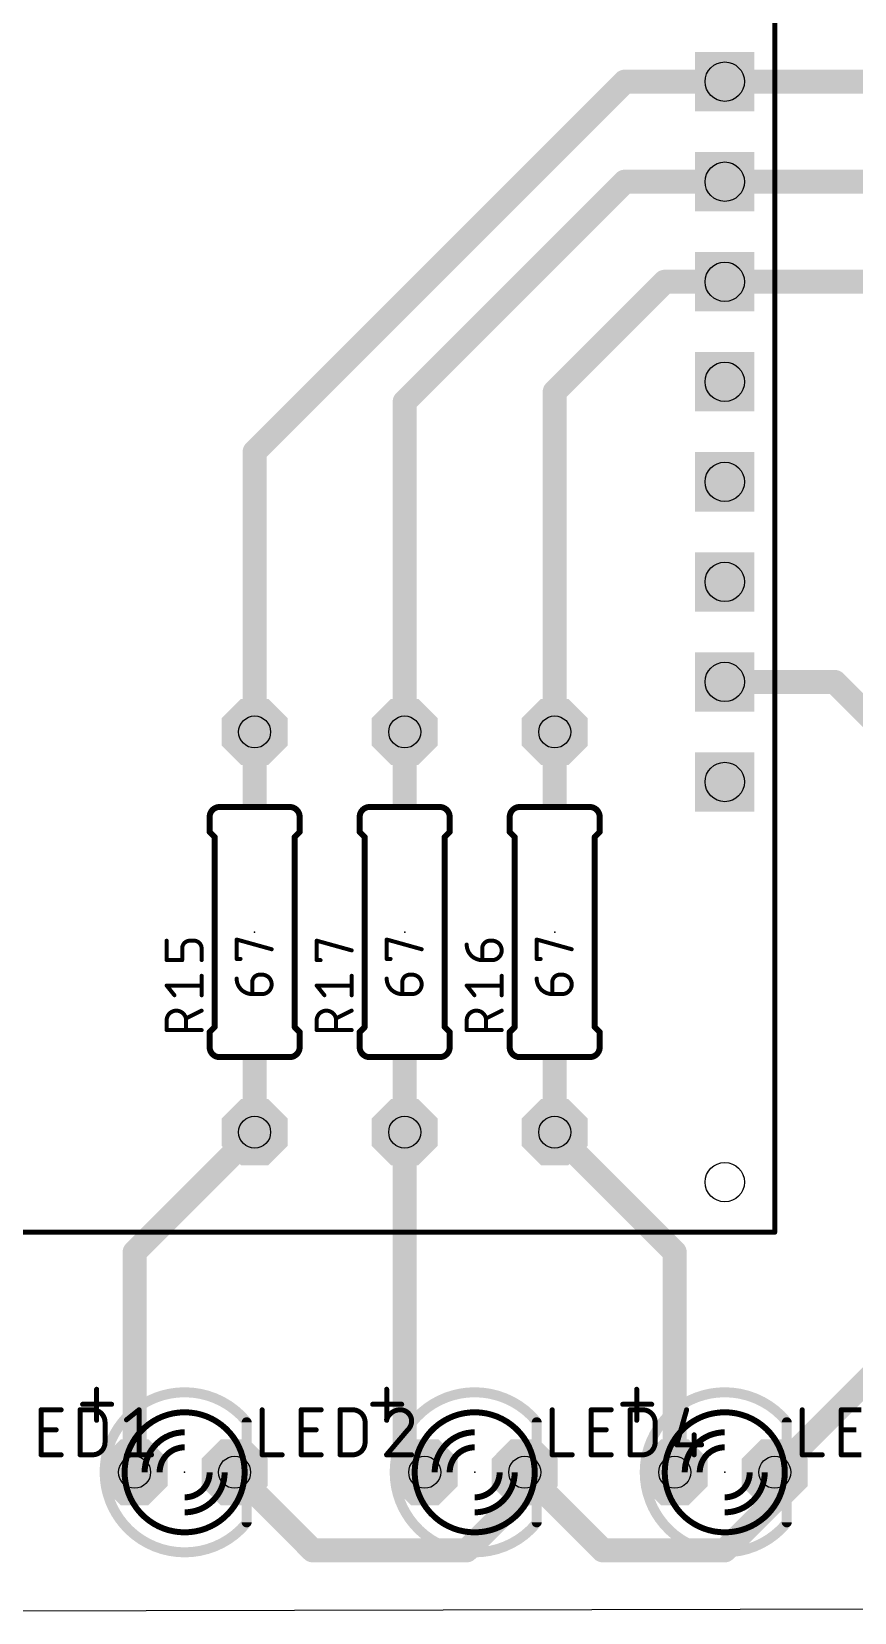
# Model space of a CAD drawing. Extents: x -11 to 108, y -2 to 100.
# Drawn here: x 9.58 to 30.47, y -2.03 to 38.1 of the extents above; entities that cross this region are included whole.
import ezdxf

# ---------------------------------------------------------------- set-up
doc = ezdxf.new("R2010")
doc.units = 0
for name, color, linetype in [('16', 132, 'CONTINUOUS'), ('17', 110, 'CONTINUOUS'), ('20', 31, 'CONTINUOUS'), ('21', 253, 'CONTINUOUS'), ('23', 53, 'CONTINUOUS'), ('25', 253, 'CONTINUOUS'), ('27', 253, 'CONTINUOUS'), ('44', 253, 'CONTINUOUS'), ('51', 253, 'CONTINUOUS')]:
    doc.layers.add(name, color=color, linetype=linetype)

# ---------------------------------------------------------------- blocks, each defined once
blk = doc.blocks.new('SQUAREP')
blk.add_solid([(-0.5, -0.5), (0.5, -0.5), (-0.5, 0.5), (0.5, 0.5)])
blk = doc.blocks.new('OCTAGONP')
at = {"const_width": 0.5}
blk.add_lwpolyline([(-0.25, -0.1036), (-0.25, 0.1036), (-0.1036, 0.25), (0.1036, 0.25), (0.25, 0.1036), (0.25, -0.1036), (0.1036, -0.25), (-0.1036, -0.25), (-0.25, -0.1036), (-0.25, 0.1036)], dxfattribs=at)
blk = doc.blocks.new('RECT')
blk.add_solid([(-0.5, -0.5), (0.5, -0.5), (-0.5, 0.5), (0.5, 0.5)])

msp = doc.modelspace()

# ---------------------------------------------------------------- linework, layer by layer
at = {"layer": '16', "const_width": 0.6096}
for points in [[(24.638, 36.83), (15.24, 27.432)], [(15.24, 27.432), (24.638, 36.83)], [(27.178, 36.83), (24.638, 36.83)], [(31.75, 36.83), (27.178, 36.83)], [(19.05, 28.702), (24.638, 34.29)], [(27.178, 34.29), (24.638, 34.29)], [(27.178, 34.29), (31.75, 34.29)], [(22.86, 28.956), (25.654, 31.75)], [(25.654, 31.75), (27.178, 31.75)], [(31.75, 31.75), (27.178, 31.75)], [(19.05, 20.32), (19.05, 28.702)], [(22.86, 20.32), (22.86, 28.956)], [(15.24, 20.32), (15.24, 27.432)], [(27.178, 21.59), (29.972, 21.59)], [(29.972, 21.59), (33.782, 17.78)], [(12.192, 7.112), (15.24, 10.16)], [(19.05, 10.16), (19.05, 2.032)], [(25.908, 7.112), (22.86, 10.16)], [(12.192, 1.524), (12.192, 7.112)], [(25.908, 1.524), (25.908, 7.112)], [(28.448, 1.524), (33.02, 6.096)], [(19.05, 2.032), (19.558, 1.524)], [(14.732, 1.524), (16.7132, -0.4572)], [(22.098, 1.524), (24.0792, -0.4572)], [(22.098, 1.016), (22.098, 1.524)], [(28.448, 0.8128), (28.448, 1.524)], [(20.6248, -0.4572), (22.098, 1.016)], [(27.178, -0.4572), (28.448, 0.8128)], [(16.7132, -0.4572), (20.6248, -0.4572)], [(24.0792, -0.4572), (27.178, -0.4572)]]:
    msp.add_lwpolyline(points, dxfattribs=at)
at = {"layer": '16', "const_width": 0.3048}
for points in [[(24.638, 36.9824, 1), (24.638, 36.6776)], [(24.7458, 36.7222, 1), (24.5302, 36.9378)], [(24.7458, 36.7222, 1), (24.5302, 36.9378)], [(27.178, 36.9824, 1), (27.178, 36.6776)], [(27.178, 36.6776, 1), (27.178, 36.9824)], [(24.638, 34.4424, 1), (24.638, 34.1376)], [(24.7458, 34.1822, 1), (24.5302, 34.3978)], [(27.178, 34.4424, 1), (27.178, 34.1376)], [(27.178, 34.1376, 1), (27.178, 34.4424)], [(25.654, 31.9024, 1), (25.654, 31.5976)], [(25.7618, 31.6422, 1), (25.5462, 31.8578)], [(27.178, 31.9024, 1), (27.178, 31.5976)], [(27.178, 31.5976, 1), (27.178, 31.9024)], [(18.9422, 28.8098, 1), (19.1578, 28.5942)], [(19.2024, 28.702, 1), (18.8976, 28.702)], [(22.7522, 29.0638, 1), (22.9678, 28.8482)], [(23.0124, 28.956, 1), (22.7076, 28.956)], [(15.1322, 27.5398, 1), (15.3478, 27.3242)], [(15.1322, 27.5398, 1), (15.3478, 27.3242)], [(15.3924, 27.432, 1), (15.0876, 27.432)], [(27.178, 21.7424, 1), (27.178, 21.4376)], [(30.0798, 21.6978, 1), (29.8642, 21.4822)], [(29.972, 21.4376, 1), (29.972, 21.7424)], [(15.0876, 20.32, 1), (15.3924, 20.32)], [(18.8976, 20.32, 1), (19.2024, 20.32)], [(22.7076, 20.32, 1), (23.0124, 20.32)], [(15.3478, 10.0522, 1), (15.1322, 10.2678)], [(19.2024, 10.16, 1), (18.8976, 10.16)], [(22.9678, 10.2678, 1), (22.7522, 10.0522)], [(12.0842, 7.2198, 1), (12.2998, 7.0042)], [(12.3444, 7.112, 1), (12.0396, 7.112)], [(26.0604, 7.112, 1), (25.7556, 7.112)], [(25.8002, 7.0042, 1), (26.0158, 7.2198)], [(19.1578, 2.1398, 1), (18.9422, 1.9242)], [(18.8976, 2.032, 1), (19.2024, 2.032)], [(12.0396, 1.524, 1), (12.3444, 1.524)], [(14.8398, 1.6318, 1), (14.6242, 1.4162)], [(19.4502, 1.4162, 1), (19.6658, 1.6318)], [(22.2058, 1.6318, 1), (21.9902, 1.4162)], [(22.2504, 1.524, 1), (21.9456, 1.524)], [(25.7556, 1.524, 1), (26.0604, 1.524)], [(28.3402, 1.6318, 1), (28.5558, 1.4162)], [(28.6004, 1.524, 1), (28.2956, 1.524)], [(22.2058, 0.9082, 1), (21.9902, 1.1238)], [(21.9456, 1.016, 1), (22.2504, 1.016)], [(28.2956, 0.8128, 1), (28.6004, 0.8128)], [(28.5558, 0.705, 1), (28.3402, 0.9206)], [(16.7132, -0.3048, 1), (16.7132, -0.6096)], [(16.6054, -0.565, 1), (16.821, -0.3494)], [(20.517, -0.3494, 1), (20.7326, -0.565)], [(20.6248, -0.6096, 1), (20.6248, -0.3048)], [(24.0792, -0.3048, 1), (24.0792, -0.6096)], [(23.9714, -0.565, 1), (24.187, -0.3494)], [(27.0702, -0.3494, 1), (27.2858, -0.565)], [(27.178, -0.6096, 1), (27.178, -0.3048)]]:
    msp.add_lwpolyline(points, format="xyb", dxfattribs=at)
at = {"layer": '20'}
msp.add_line((-10.922, -2.032), (107.93, -1.778), dxfattribs=at)
msp.add_circle((27.178, 8.89), 0.5, dxfattribs=at)
at = {"layer": '21'}
for points, const_width in [([(28.448, 64.77), (28.448, 7.62)], 0.127), ([(28.448, 64.77), (28.448, 7.62)], 0.127), ([(16.129, 18.415), (14.351, 18.415)], 0.1524), ([(19.939, 18.415), (18.161, 18.415)], 0.1524), ([(23.749, 18.415), (21.971, 18.415)], 0.1524), ([(14.097, 18.161), (14.097, 17.78)], 0.1524), ([(16.383, 18.161), (16.383, 17.78)], 0.1524), ([(17.907, 18.161), (17.907, 17.78)], 0.1524), ([(20.193, 18.161), (20.193, 17.78)], 0.1524), ([(21.717, 18.161), (21.717, 17.78)], 0.1524), ([(24.003, 18.161), (24.003, 17.78)], 0.1524), ([(14.224, 17.653), (14.097, 17.78)], 0.1524), ([(14.224, 17.653), (14.224, 12.827)], 0.1524), ([(16.256, 17.653), (16.383, 17.78)], 0.1524), ([(16.256, 17.653), (16.256, 12.827)], 0.1524), ([(18.034, 17.653), (17.907, 17.78)], 0.1524), ([(18.034, 17.653), (18.034, 12.827)], 0.1524), ([(20.066, 17.653), (20.193, 17.78)], 0.1524), ([(20.066, 17.653), (20.066, 12.827)], 0.1524), ([(21.844, 17.653), (21.717, 17.78)], 0.1524), ([(21.844, 17.653), (21.844, 12.827)], 0.1524), ([(23.876, 17.653), (24.003, 17.78)], 0.1524), ([(23.876, 17.653), (23.876, 12.827)], 0.1524), ([(14.224, 12.827), (14.097, 12.7)], 0.1524), ([(16.256, 12.827), (16.383, 12.7)], 0.1524), ([(18.034, 12.827), (17.907, 12.7)], 0.1524), ([(20.066, 12.827), (20.193, 12.7)], 0.1524), ([(21.844, 12.827), (21.717, 12.7)], 0.1524), ([(23.876, 12.827), (24.003, 12.7)], 0.1524), ([(14.097, 12.319), (14.097, 12.7)], 0.1524), ([(16.383, 12.319), (16.383, 12.7)], 0.1524), ([(17.907, 12.319), (17.907, 12.7)], 0.1524), ([(20.193, 12.319), (20.193, 12.7)], 0.1524), ([(21.717, 12.319), (21.717, 12.7)], 0.1524), ([(24.003, 12.319), (24.003, 12.7)], 0.1524), ([(16.129, 12.065), (14.351, 12.065)], 0.1524), ([(19.939, 12.065), (18.161, 12.065)], 0.1524), ([(23.749, 12.065), (21.971, 12.065)], 0.1524), ([(28.448, 7.62), (-2.032, 7.62)], 0.127), ([(11.2268, 2.8448), (11.2268, 3.6322)], 0.127), ([(18.5928, 2.8448), (18.5928, 3.6322)], 0.127), ([(24.9428, 2.8448), (24.9428, 3.6322)], 0.127), ([(10.8712, 3.2512), (11.6078, 3.2512)], 0.127), ([(18.2372, 3.2512), (18.9738, 3.2512)], 0.127), ([(24.5872, 3.2512), (25.3238, 3.2512)], 0.127)]:
    msp.add_lwpolyline(points, dxfattribs=dict(at, const_width=const_width))
for points, const_width in [([(14.351, 18.415, 0.4142), (14.097, 18.161)], 0.1524), ([(14.351, 18.4531, 1), (14.351, 18.3769)], 0.0762), ([(14.351, 18.3769, 1), (14.351, 18.4531)], 0.0762), ([(16.383, 18.161, 0.4142), (16.129, 18.415)], 0.1524), ([(16.129, 18.4531, 1), (16.129, 18.3769)], 0.0762), ([(16.129, 18.3769, 1), (16.129, 18.4531)], 0.0762), ([(18.161, 18.415, 0.4142), (17.907, 18.161)], 0.1524), ([(18.161, 18.4531, 1), (18.161, 18.3769)], 0.0762), ([(18.161, 18.3769, 1), (18.161, 18.4531)], 0.0762), ([(20.193, 18.161, 0.4142), (19.939, 18.415)], 0.1524), ([(19.939, 18.4531, 1), (19.939, 18.3769)], 0.0762), ([(19.939, 18.3769, 1), (19.939, 18.4531)], 0.0762), ([(21.971, 18.415, 0.4142), (21.717, 18.161)], 0.1524), ([(21.971, 18.4531, 1), (21.971, 18.3769)], 0.0762), ([(21.971, 18.3769, 1), (21.971, 18.4531)], 0.0762), ([(24.003, 18.161, 0.4142), (23.749, 18.415)], 0.1524), ([(23.749, 18.4531, 1), (23.749, 18.3769)], 0.0762), ([(23.749, 18.3769, 1), (23.749, 18.4531)], 0.0762), ([(14.1351, 18.161, 1), (14.0589, 18.161)], 0.0762), ([(14.0589, 18.161, 1), (14.1351, 18.161)], 0.0762), ([(16.4211, 18.161, 1), (16.3449, 18.161)], 0.0762), ([(16.3449, 18.161, 1), (16.4211, 18.161)], 0.0762), ([(17.9451, 18.161, 1), (17.8689, 18.161)], 0.0762), ([(17.8689, 18.161, 1), (17.9451, 18.161)], 0.0762), ([(20.2311, 18.161, 1), (20.1549, 18.161)], 0.0762), ([(20.1549, 18.161, 1), (20.2311, 18.161)], 0.0762), ([(21.7551, 18.161, 1), (21.6789, 18.161)], 0.0762), ([(21.6789, 18.161, 1), (21.7551, 18.161)], 0.0762), ([(24.0411, 18.161, 1), (23.9649, 18.161)], 0.0762), ([(23.9649, 18.161, 1), (24.0411, 18.161)], 0.0762), ([(14.0589, 17.78, 1), (14.1351, 17.78)], 0.0762), ([(14.1239, 17.8069, 1), (14.0701, 17.7531)], 0.0762), ([(14.2621, 17.653, 1), (14.1859, 17.653)], 0.0762), ([(14.1971, 17.6261, 1), (14.2509, 17.6799)], 0.0762), ([(16.2941, 17.653, 1), (16.2179, 17.653)], 0.0762), ([(16.2291, 17.6799, 1), (16.2829, 17.6261)], 0.0762), ([(16.3449, 17.78, 1), (16.4211, 17.78)], 0.0762), ([(16.4099, 17.7531, 1), (16.3561, 17.8069)], 0.0762), ([(17.8689, 17.78, 1), (17.9451, 17.78)], 0.0762), ([(17.9339, 17.8069, 1), (17.8801, 17.7531)], 0.0762), ([(18.0721, 17.653, 1), (17.9959, 17.653)], 0.0762), ([(18.0071, 17.6261, 1), (18.0609, 17.6799)], 0.0762), ([(20.1041, 17.653, 1), (20.0279, 17.653)], 0.0762), ([(20.0391, 17.6799, 1), (20.0929, 17.6261)], 0.0762), ([(20.1549, 17.78, 1), (20.2311, 17.78)], 0.0762), ([(20.2199, 17.7531, 1), (20.1661, 17.8069)], 0.0762), ([(21.6789, 17.78, 1), (21.7551, 17.78)], 0.0762), ([(21.7439, 17.8069, 1), (21.6901, 17.7531)], 0.0762), ([(21.8821, 17.653, 1), (21.8059, 17.653)], 0.0762), ([(21.8171, 17.6261, 1), (21.8709, 17.6799)], 0.0762), ([(23.9141, 17.653, 1), (23.8379, 17.653)], 0.0762), ([(23.8491, 17.6799, 1), (23.9029, 17.6261)], 0.0762), ([(23.9649, 17.78, 1), (24.0411, 17.78)], 0.0762), ([(24.0299, 17.7531, 1), (23.9761, 17.8069)], 0.0762), ([(14.1859, 12.827, 1), (14.2621, 12.827)], 0.0762), ([(14.2509, 12.8001, 1), (14.1971, 12.8539)], 0.0762), ([(16.2179, 12.827, 1), (16.2941, 12.827)], 0.0762), ([(16.2829, 12.8539, 1), (16.2291, 12.8001)], 0.0762), ([(17.9959, 12.827, 1), (18.0721, 12.827)], 0.0762), ([(18.0609, 12.8001, 1), (18.0071, 12.8539)], 0.0762), ([(20.0279, 12.827, 1), (20.1041, 12.827)], 0.0762), ([(20.0929, 12.8539, 1), (20.0391, 12.8001)], 0.0762), ([(21.8059, 12.827, 1), (21.8821, 12.827)], 0.0762), ([(21.8709, 12.8001, 1), (21.8171, 12.8539)], 0.0762), ([(23.8379, 12.827, 1), (23.9141, 12.827)], 0.0762), ([(23.9029, 12.8539, 1), (23.8491, 12.8001)], 0.0762), ([(14.1351, 12.7, 1), (14.0589, 12.7)], 0.0762), ([(14.0701, 12.7269, 1), (14.1239, 12.6731)], 0.0762), ([(16.4211, 12.7, 1), (16.3449, 12.7)], 0.0762), ([(16.3561, 12.6731, 1), (16.4099, 12.7269)], 0.0762), ([(17.9451, 12.7, 1), (17.8689, 12.7)], 0.0762), ([(17.8801, 12.7269, 1), (17.9339, 12.6731)], 0.0762), ([(20.2311, 12.7, 1), (20.1549, 12.7)], 0.0762), ([(20.1661, 12.6731, 1), (20.2199, 12.7269)], 0.0762), ([(21.7551, 12.7, 1), (21.6789, 12.7)], 0.0762), ([(21.6901, 12.7269, 1), (21.7439, 12.6731)], 0.0762), ([(24.0411, 12.7, 1), (23.9649, 12.7)], 0.0762), ([(23.9761, 12.6731, 1), (24.0299, 12.7269)], 0.0762), ([(14.097, 12.319, 0.4142), (14.351, 12.065)], 0.1524), ([(14.1351, 12.319, 1), (14.0589, 12.319)], 0.0762), ([(14.0589, 12.319, 1), (14.1351, 12.319)], 0.0762), ([(14.351, 12.1031, 1), (14.351, 12.0269)], 0.0762), ([(14.351, 12.0269, 1), (14.351, 12.1031)], 0.0762), ([(16.129, 12.065, 0.4142), (16.383, 12.319)], 0.1524), ([(16.129, 12.1031, 1), (16.129, 12.0269)], 0.0762), ([(16.129, 12.0269, 1), (16.129, 12.1031)], 0.0762), ([(16.4211, 12.319, 1), (16.3449, 12.319)], 0.0762), ([(16.3449, 12.319, 1), (16.4211, 12.319)], 0.0762), ([(17.907, 12.319, 0.4142), (18.161, 12.065)], 0.1524), ([(17.9451, 12.319, 1), (17.8689, 12.319)], 0.0762), ([(17.8689, 12.319, 1), (17.9451, 12.319)], 0.0762), ([(18.161, 12.1031, 1), (18.161, 12.0269)], 0.0762), ([(18.161, 12.0269, 1), (18.161, 12.1031)], 0.0762), ([(19.939, 12.065, 0.4142), (20.193, 12.319)], 0.1524), ([(19.939, 12.1031, 1), (19.939, 12.0269)], 0.0762), ([(19.939, 12.0269, 1), (19.939, 12.1031)], 0.0762), ([(20.2311, 12.319, 1), (20.1549, 12.319)], 0.0762), ([(20.1549, 12.319, 1), (20.2311, 12.319)], 0.0762), ([(21.717, 12.319, 0.4142), (21.971, 12.065)], 0.1524), ([(21.7551, 12.319, 1), (21.6789, 12.319)], 0.0762), ([(21.6789, 12.319, 1), (21.7551, 12.319)], 0.0762), ([(21.971, 12.1031, 1), (21.971, 12.0269)], 0.0762), ([(21.971, 12.0269, 1), (21.971, 12.1031)], 0.0762), ([(23.749, 12.065, 0.4142), (24.003, 12.319)], 0.1524), ([(23.749, 12.1031, 1), (23.749, 12.0269)], 0.0762), ([(23.749, 12.0269, 1), (23.749, 12.1031)], 0.0762), ([(24.0411, 12.319, 1), (23.9649, 12.319)], 0.0762), ([(23.9649, 12.319, 1), (24.0411, 12.319)], 0.0762), ([(28.4163, 7.62, 1), (28.4797, 7.62)], 0.0635), ([(28.4163, 7.62, 1), (28.4797, 7.62)], 0.0635), ([(28.448, 7.5883, 1), (28.448, 7.6517)], 0.0635), ([(11.2586, 3.6322, 1), (11.1951, 3.6322)], 0.0635), ([(13.462, 3.556, 0.277), (11.6691, 2.4802)], 0.254), ([(15.023, 2.8249, 0.2226), (13.462, 3.556)], 0.254), ([(18.6245, 3.6322, 1), (18.5611, 3.6322)], 0.0635), ([(20.828, 3.556, 0.277), (19.0351, 2.4802)], 0.254), ([(22.389, 2.8249, 0.2226), (20.828, 3.556)], 0.254), ([(24.9746, 3.6322, 1), (24.9111, 3.6322)], 0.0635), ([(27.178, 3.556, 0.277), (25.3851, 2.4802)], 0.254), ([(28.739, 2.8249, 0.2226), (27.178, 3.556)], 0.254), ([(10.8712, 3.283, 1), (10.8712, 3.2195)], 0.0635), ([(11.6078, 3.2195, 1), (11.6078, 3.283)], 0.0635), ([(18.2372, 3.283, 1), (18.2372, 3.2195)], 0.0635), ([(18.9738, 3.2195, 1), (18.9738, 3.283)], 0.0635), ([(24.5872, 3.283, 1), (24.5872, 3.2195)], 0.0635), ([(25.3238, 3.2195, 1), (25.3238, 3.283)], 0.0635), ([(11.1951, 2.8448, 1), (11.2586, 2.8448)], 0.0635), ([(13.462, 3.048, 0.2361), (12.2428, 2.4384)], 0.1524), ([(14.7021, 2.4098, 0.2422), (13.462, 3.048)], 0.1524), ([(18.5611, 2.8448, 1), (18.6245, 2.8448)], 0.0635), ([(20.828, 3.048, 0.2361), (19.6088, 2.4384)], 0.1524), ([(22.0681, 2.4098, 0.2422), (20.828, 3.048)], 0.1524), ([(24.9111, 2.8448, 1), (24.9746, 2.8448)], 0.0635), ([(27.178, 3.048, 0.2361), (25.9588, 2.4384)], 0.1524), ([(28.4181, 2.4098, 0.2422), (27.178, 3.048)], 0.1524), ([(11.6977, 0.5158, 0.2691), (13.462, -0.508)], 0.254), ([(12.259, 0.5884, 0.2315), (13.462, 0)], 0.1524), ([(13.462, 0, 0.2315), (14.665, 0.5884)], 0.1524), ([(19.0637, 0.5158, 0.2691), (20.828, -0.508)], 0.254), ([(19.625, 0.5884, 0.2315), (20.828, 0)], 0.1524), ([(20.828, 0, 0.2315), (22.031, 0.5884)], 0.1524), ([(25.4137, 0.5158, 0.2691), (27.178, -0.508)], 0.254), ([(25.975, 0.5884, 0.2315), (27.178, 0)], 0.1524), ([(27.178, 0, 0.2315), (28.381, 0.5884)], 0.1524), ([(13.462, -0.508, 0.2206), (15.0132, 0.2114)], 0.254), ([(20.828, -0.508, 0.2206), (22.3792, 0.2114)], 0.254), ([(27.178, -0.508, 0.2206), (28.7292, 0.2114)], 0.254)]:
    msp.add_lwpolyline(points, format="xyb", dxfattribs=dict(at, const_width=const_width))
at = {"layer": '23'}
for p in [(15.24, 15.24), (19.05, 15.24), (22.86, 15.24), (13.462, 1.524), (20.828, 1.524), (27.178, 1.524)]:
    msp.add_point(p, dxfattribs=at)
at = {"layer": '25'}
for points, const_width in [([(13.0048, 14.5273), (13.0048, 15.0212)], 0.1016), ([(13.3999, 14.8237), (13.3999, 14.5273)], 0.1016), ([(13.6962, 15.0212), (13.5975, 15.0212)], 0.1016), ([(13.8938, 14.5273), (13.8938, 14.8237)], 0.1016), ([(16.8148, 14.5273), (16.8148, 15.0212)], 0.1016), ([(16.8148, 15.0212), (17.7038, 14.7743)], 0.1016), ([(21.0199, 14.5273), (21.0199, 14.8237)], 0.1016), ([(21.2175, 15.0212), (21.2669, 15.0212)], 0.1016), ([(13.3999, 14.5273), (13.0048, 14.5273)], 0.1016), ([(16.9136, 14.5273), (16.8148, 14.5273)], 0.1016), ([(21.2669, 14.5273), (21.0199, 14.5273)], 0.1016), ([(13.8938, 13.6358), (13.8938, 14.1297)], 0.1016), ([(17.7038, 13.6358), (17.7038, 14.1297)], 0.1016), ([(21.5138, 13.6358), (21.5138, 14.1297)], 0.1016), ([(13.2024, 13.6358), (13.0048, 13.8827)], 0.1016), ([(13.0048, 13.8827), (13.8938, 13.8827)], 0.1016), ([(17.0124, 13.6358), (16.8148, 13.8827)], 0.1016), ([(16.8148, 13.8827), (17.7038, 13.8827)], 0.1016), ([(20.8224, 13.6358), (20.6248, 13.8827)], 0.1016), ([(20.6248, 13.8827), (21.5138, 13.8827)], 0.1016), ([(13.8938, 13.2447), (13.4987, 13.0471)], 0.1016), ([(17.7038, 13.2447), (17.3087, 13.0471)], 0.1016), ([(21.5138, 13.2447), (21.1187, 13.0471)], 0.1016), ([(13.0048, 12.7508), (13.0048, 12.9977)], 0.1016), ([(13.4987, 12.9977), (13.4987, 12.7508)], 0.1016), ([(16.8148, 12.7508), (16.8148, 12.9977)], 0.1016), ([(17.3087, 12.9977), (17.3087, 12.7508)], 0.1016), ([(20.6248, 12.7508), (20.6248, 12.9977)], 0.1016), ([(21.1187, 12.9977), (21.1187, 12.7508)], 0.1016), ([(13.8938, 12.7508), (13.0048, 12.7508)], 0.1016), ([(17.7038, 12.7508), (16.8148, 12.7508)], 0.1016), ([(21.5138, 12.7508), (20.6248, 12.7508)], 0.1016), ([(9.8171, 1.9685), (9.8171, 3.1115)], 0.127), ([(9.8171, 3.1115), (10.3251, 3.1115)], 0.127), ([(10.8052, 1.9685), (10.8052, 3.1115)], 0.127), ([(10.8052, 3.1115), (11.1227, 3.1115)], 0.127), ([(11.4402, 2.794), (11.4402, 2.286)], 0.127), ([(11.9863, 2.8575), (12.3038, 3.1115)], 0.127), ([(12.3038, 3.1115), (12.3038, 1.9685)], 0.127), ([(15.4305, 3.1115), (15.4305, 1.9685)], 0.127), ([(16.4211, 1.9685), (16.4211, 3.1115)], 0.127), ([(16.4211, 3.1115), (16.9291, 3.1115)], 0.127), ([(17.4092, 1.9685), (17.4092, 3.1115)], 0.127), ([(17.4092, 3.1115), (17.7267, 3.1115)], 0.127), ([(18.0442, 2.794), (18.0442, 2.286)], 0.127), ([(22.7965, 3.1115), (22.7965, 1.9685)], 0.127), ([(23.7871, 1.9685), (23.7871, 3.1115)], 0.127), ([(23.7871, 3.1115), (24.2951, 3.1115)], 0.127), ([(24.7752, 1.9685), (24.7752, 3.1115)], 0.127), ([(24.7752, 3.1115), (25.0927, 3.1115)], 0.127), ([(25.4102, 2.794), (25.4102, 2.286)], 0.127), ([(26.2103, 3.1115), (25.9563, 2.2225)], 0.127), ([(29.1465, 3.1115), (29.1465, 1.9685)], 0.127), ([(30.1371, 1.9685), (30.1371, 3.1115)], 0.127), ([(30.1371, 3.1115), (30.6451, 3.1115)], 0.127), ([(9.8171, 2.6035), (10.1981, 2.6035)], 0.127), ([(16.4211, 2.6035), (16.8021, 2.6035)], 0.127), ([(19.13, 2.6035), (18.5903, 1.9685)], 0.127), ([(23.7871, 2.6035), (24.1681, 2.6035)], 0.127), ([(26.4008, 2.4765), (26.4008, 1.9685)], 0.127), ([(30.1371, 2.6035), (30.5181, 2.6035)], 0.127), ([(10.3251, 1.9685), (9.8171, 1.9685)], 0.127), ([(11.1227, 1.9685), (10.8052, 1.9685)], 0.127), ([(11.9863, 1.9685), (12.6213, 1.9685)], 0.127), ([(15.4305, 1.9685), (15.9385, 1.9685)], 0.127), ([(16.9291, 1.9685), (16.4211, 1.9685)], 0.127), ([(17.7267, 1.9685), (17.4092, 1.9685)], 0.127), ([(18.5903, 1.9685), (19.2253, 1.9685)], 0.127), ([(22.7965, 1.9685), (23.3045, 1.9685)], 0.127), ([(24.2951, 1.9685), (23.7871, 1.9685)], 0.127), ([(25.0927, 1.9685), (24.7752, 1.9685)], 0.127), ([(25.9563, 2.2225), (26.5913, 2.2225)], 0.127), ([(29.1465, 1.9685), (29.6545, 1.9685)], 0.127), ([(30.6451, 1.9685), (30.1371, 1.9685)], 0.127)]:
    msp.add_lwpolyline(points, dxfattribs=dict(at, const_width=const_width))
for points, const_width in [([(13.0302, 15.0212, 1), (12.9794, 15.0212)], 0.0508), ([(13.5975, 15.0212, 0.4142), (13.3999, 14.8237)], 0.1016), ([(13.4253, 14.8237, 1), (13.3745, 14.8237)], 0.0508), ([(13.3745, 14.8237, 1), (13.4253, 14.8237)], 0.0508), ([(13.5975, 15.0466, 1), (13.5975, 14.9958)], 0.0508), ([(13.5975, 14.9958, 1), (13.5975, 15.0466)], 0.0508), ([(13.8938, 14.8237, 0.4142), (13.6962, 15.0212)], 0.1016), ([(13.6962, 15.0466, 1), (13.6962, 14.9958)], 0.0508), ([(13.6962, 14.9958, 1), (13.6962, 15.0466)], 0.0508), ([(13.9192, 14.8237, 1), (13.8684, 14.8237)], 0.0508), ([(13.8684, 14.8237, 1), (13.9192, 14.8237)], 0.0508), ([(16.8402, 15.0212, 1), (16.7894, 15.0212)], 0.0508), ([(16.8216, 15.0457, 1), (16.808, 14.9967)], 0.0508), ([(20.6248, 14.9224, 0.4142), (21.0199, 14.5273)], 0.1016), ([(20.6502, 14.9224, 1), (20.5994, 14.9224)], 0.0508), ([(21.2175, 15.0212, 0.4142), (21.0199, 14.8237)], 0.1016), ([(21.0453, 14.8237, 1), (20.9945, 14.8237)], 0.0508), ([(20.9945, 14.8237, 1), (21.0453, 14.8237)], 0.0508), ([(21.2175, 15.0466, 1), (21.2175, 14.9958)], 0.0508), ([(21.2175, 14.9958, 1), (21.2175, 15.0466)], 0.0508), ([(21.2669, 14.5273, 1), (21.2669, 15.0212)], 0.1016), ([(21.2669, 15.0466, 1), (21.2669, 14.9958)], 0.0508), ([(21.2669, 14.9958, 1), (21.2669, 15.0466)], 0.0508), ([(13.0048, 14.5527, 1), (13.0048, 14.5019)], 0.0508), ([(12.9794, 14.5273, 1), (13.0302, 14.5273)], 0.0508), ([(13.3745, 14.5273, 1), (13.4253, 14.5273)], 0.0508), ([(13.3999, 14.5019, 1), (13.3999, 14.5527)], 0.0508), ([(13.8684, 14.5273, 1), (13.9192, 14.5273)], 0.0508), ([(16.8148, 14.5527, 1), (16.8148, 14.5019)], 0.0508), ([(16.7894, 14.5273, 1), (16.8402, 14.5273)], 0.0508), ([(16.9136, 14.5019, 1), (16.9136, 14.5527)], 0.0508), ([(17.697, 14.7498, 1), (17.7106, 14.7987)], 0.0508), ([(21.0199, 14.5527, 1), (21.0199, 14.5019)], 0.0508), ([(20.9945, 14.5273, 1), (21.0453, 14.5273)], 0.0508), ([(21.0199, 14.5019, 1), (21.0199, 14.5527)], 0.0508), ([(21.2669, 14.5527, 1), (21.2669, 14.5019)], 0.0508), ([(21.2669, 14.5019, 1), (21.2669, 14.5527)], 0.0508), ([(13.9192, 14.1297, 1), (13.8684, 14.1297)], 0.0508), ([(17.7292, 14.1297, 1), (17.6784, 14.1297)], 0.0508), ([(21.5392, 14.1297, 1), (21.4884, 14.1297)], 0.0508), ([(13.0246, 13.8986, 1), (12.985, 13.8669)], 0.0508), ([(13.0048, 13.9081, 1), (13.0048, 13.8573)], 0.0508), ([(13.1825, 13.6199, 1), (13.2222, 13.6517)], 0.0508), ([(13.8684, 13.6358, 1), (13.9192, 13.6358)], 0.0508), ([(13.8938, 13.8573, 1), (13.8938, 13.9081)], 0.0508), ([(16.8346, 13.8986, 1), (16.795, 13.8669)], 0.0508), ([(16.8148, 13.9081, 1), (16.8148, 13.8573)], 0.0508), ([(16.9925, 13.6199, 1), (17.0322, 13.6517)], 0.0508), ([(17.6784, 13.6358, 1), (17.7292, 13.6358)], 0.0508), ([(17.7038, 13.8573, 1), (17.7038, 13.9081)], 0.0508), ([(20.6446, 13.8986, 1), (20.605, 13.8669)], 0.0508), ([(20.6248, 13.9081, 1), (20.6248, 13.8573)], 0.0508), ([(20.8025, 13.6199, 1), (20.8422, 13.6517)], 0.0508), ([(21.4884, 13.6358, 1), (21.5392, 13.6358)], 0.0508), ([(21.5138, 13.8573, 1), (21.5138, 13.9081)], 0.0508), ([(13.4987, 12.9977, 1), (13.0048, 12.9977)], 0.1016), ([(13.9052, 13.222, 1), (13.8824, 13.2674)], 0.0508), ([(17.3087, 12.9977, 1), (16.8148, 12.9977)], 0.1016), ([(17.7152, 13.222, 1), (17.6924, 13.2674)], 0.0508), ([(21.1187, 12.9977, 1), (20.6248, 12.9977)], 0.1016), ([(21.5252, 13.222, 1), (21.5024, 13.2674)], 0.0508), ([(13.0302, 12.9977, 1), (12.9794, 12.9977)], 0.0508), ([(12.9794, 12.9977, 1), (13.0302, 12.9977)], 0.0508), ([(13.4873, 13.0698, 1), (13.51, 13.0244)], 0.0508), ([(13.5241, 12.9977, 1), (13.4733, 12.9977)], 0.0508), ([(13.4733, 12.9977, 1), (13.5241, 12.9977)], 0.0508), ([(16.8402, 12.9977, 1), (16.7894, 12.9977)], 0.0508), ([(16.7894, 12.9977, 1), (16.8402, 12.9977)], 0.0508), ([(17.2973, 13.0698, 1), (17.32, 13.0244)], 0.0508), ([(17.3341, 12.9977, 1), (17.2833, 12.9977)], 0.0508), ([(17.2833, 12.9977, 1), (17.3341, 12.9977)], 0.0508), ([(20.6502, 12.9977, 1), (20.5994, 12.9977)], 0.0508), ([(20.5994, 12.9977, 1), (20.6502, 12.9977)], 0.0508), ([(21.1073, 13.0698, 1), (21.13, 13.0244)], 0.0508), ([(21.1441, 12.9977, 1), (21.0933, 12.9977)], 0.0508), ([(21.0933, 12.9977, 1), (21.1441, 12.9977)], 0.0508), ([(13.0048, 12.7762, 1), (13.0048, 12.7254)], 0.0508), ([(12.9794, 12.7508, 1), (13.0302, 12.7508)], 0.0508), ([(13.4733, 12.7508, 1), (13.5241, 12.7508)], 0.0508), ([(13.8938, 12.7254, 1), (13.8938, 12.7762)], 0.0508), ([(16.8148, 12.7762, 1), (16.8148, 12.7254)], 0.0508), ([(16.7894, 12.7508, 1), (16.8402, 12.7508)], 0.0508), ([(17.2833, 12.7508, 1), (17.3341, 12.7508)], 0.0508), ([(17.7038, 12.7254, 1), (17.7038, 12.7762)], 0.0508), ([(20.6248, 12.7762, 1), (20.6248, 12.7254)], 0.0508), ([(20.5994, 12.7508, 1), (20.6502, 12.7508)], 0.0508), ([(21.0933, 12.7508, 1), (21.1441, 12.7508)], 0.0508), ([(21.5138, 12.7254, 1), (21.5138, 12.7762)], 0.0508), ([(9.8171, 3.1433, 1), (9.8171, 3.0797)], 0.0635), ([(9.8488, 3.1115, 1), (9.7853, 3.1115)], 0.0635), ([(10.3251, 3.0797, 1), (10.3251, 3.1433)], 0.0635), ([(10.8052, 3.1433, 1), (10.8052, 3.0797)], 0.0635), ([(10.8369, 3.1115, 1), (10.7734, 3.1115)], 0.0635), ([(11.1227, 3.1433, 1), (11.1227, 3.0797)], 0.0635), ([(11.4402, 2.794, 0.4142), (11.1227, 3.1115)], 0.127), ([(11.1227, 3.0797, 1), (11.1227, 3.1433)], 0.0635), ([(11.4719, 2.794, 1), (11.4084, 2.794)], 0.0635), ([(11.4084, 2.794, 1), (11.4719, 2.794)], 0.0635), ([(11.9664, 2.8823, 1), (12.0061, 2.8327)], 0.0635), ([(12.3355, 3.1115, 1), (12.272, 3.1115)], 0.0635), ([(12.3236, 3.0867, 1), (12.2839, 3.1363)], 0.0635), ([(15.4623, 3.1115, 1), (15.3987, 3.1115)], 0.0635), ([(16.4211, 3.1433, 1), (16.4211, 3.0797)], 0.0635), ([(16.4528, 3.1115, 1), (16.3893, 3.1115)], 0.0635), ([(16.9291, 3.0797, 1), (16.9291, 3.1433)], 0.0635), ([(17.4092, 3.1433, 1), (17.4092, 3.0797)], 0.0635), ([(17.4409, 3.1115, 1), (17.3774, 3.1115)], 0.0635), ([(17.7267, 3.1433, 1), (17.7267, 3.0797)], 0.0635), ([(18.0442, 2.794, 0.4142), (17.7267, 3.1115)], 0.127), ([(17.7267, 3.0797, 1), (17.7267, 3.1433)], 0.0635), ([(18.0759, 2.794, 1), (18.0124, 2.794)], 0.0635), ([(18.0124, 2.794, 1), (18.0759, 2.794)], 0.0635), ([(18.9395, 3.1115, 0.3252), (18.5903, 2.8575)], 0.127), ([(18.5601, 2.8673, 1), (18.6205, 2.8477)], 0.0635), ([(18.9395, 3.1433, 1), (18.9395, 3.0797)], 0.0635), ([(19.2253, 2.8258, 0.4142), (18.9395, 3.1115)], 0.127), ([(18.9395, 3.0797, 1), (18.9395, 3.1433)], 0.0635), ([(19.13, 2.6035, 0.2053), (19.2253, 2.8258)], 0.127), ([(19.257, 2.8258, 1), (19.1935, 2.8257)], 0.0635), ([(19.1935, 2.8258, 1), (19.257, 2.8258)], 0.0635), ([(22.8283, 3.1115, 1), (22.7648, 3.1115)], 0.0635), ([(23.7871, 3.1433, 1), (23.7871, 3.0797)], 0.0635), ([(23.8188, 3.1115, 1), (23.7553, 3.1115)], 0.0635), ([(24.2951, 3.0797, 1), (24.2951, 3.1433)], 0.0635), ([(24.7752, 3.1433, 1), (24.7752, 3.0797)], 0.0635), ([(24.8069, 3.1115, 1), (24.7434, 3.1115)], 0.0635), ([(25.0927, 3.1433, 1), (25.0927, 3.0797)], 0.0635), ([(25.4102, 2.794, 0.4142), (25.0927, 3.1115)], 0.127), ([(25.0927, 3.0797, 1), (25.0927, 3.1433)], 0.0635), ([(25.4419, 2.794, 1), (25.3784, 2.794)], 0.0635), ([(25.3784, 2.794, 1), (25.4419, 2.794)], 0.0635), ([(26.2408, 3.1028, 1), (26.1797, 3.1202)], 0.0635), ([(29.1782, 3.1115, 1), (29.1148, 3.1115)], 0.0635), ([(30.1371, 3.1433, 1), (30.1371, 3.0797)], 0.0635), ([(30.1688, 3.1115, 1), (30.1053, 3.1115)], 0.0635), ([(9.8171, 2.6353, 1), (9.8171, 2.5717)], 0.0635), ([(10.1981, 2.5717, 1), (10.1981, 2.6353)], 0.0635), ([(16.4211, 2.6353, 1), (16.4211, 2.5717)], 0.0635), ([(16.8021, 2.5717, 1), (16.8021, 2.6353)], 0.0635), ([(19.1081, 2.6265, 1), (19.1519, 2.5805)], 0.0635), ([(19.1542, 2.5829, 1), (19.1058, 2.6241)], 0.0635), ([(23.7871, 2.6353, 1), (23.7871, 2.5717)], 0.0635), ([(24.1681, 2.5717, 1), (24.1681, 2.6353)], 0.0635), ([(26.4325, 2.4765, 1), (26.369, 2.4765)], 0.0635), ([(30.1371, 2.6353, 1), (30.1371, 2.5717)], 0.0635), ([(9.8171, 2.0003, 1), (9.8171, 1.9368)], 0.0635), ([(10.3251, 1.9368, 1), (10.3251, 2.0003)], 0.0635), ([(10.8052, 2.0003, 1), (10.8052, 1.9368)], 0.0635), ([(11.1227, 1.9685, 0.4142), (11.4402, 2.286)], 0.127), ([(11.1227, 2.0003, 1), (11.1227, 1.9368)], 0.0635), ([(11.1227, 1.9368, 1), (11.1227, 2.0003)], 0.0635), ([(11.4719, 2.286, 1), (11.4084, 2.286)], 0.0635), ([(11.4084, 2.286, 1), (11.4719, 2.286)], 0.0635), ([(11.9863, 2.0003, 1), (11.9863, 1.9368)], 0.0635), ([(12.6213, 1.9368, 1), (12.6213, 2.0003)], 0.0635), ([(15.4305, 2.0003, 1), (15.4305, 1.9368)], 0.0635), ([(15.9385, 1.9368, 1), (15.9385, 2.0003)], 0.0635), ([(16.4211, 2.0003, 1), (16.4211, 1.9368)], 0.0635), ([(16.9291, 1.9368, 1), (16.9291, 2.0003)], 0.0635), ([(17.4092, 2.0003, 1), (17.4092, 1.9368)], 0.0635), ([(17.7267, 1.9685, 0.4142), (18.0442, 2.286)], 0.127), ([(17.7267, 2.0003, 1), (17.7267, 1.9368)], 0.0635), ([(17.7267, 1.9368, 1), (17.7267, 2.0003)], 0.0635), ([(18.0759, 2.286, 1), (18.0124, 2.286)], 0.0635), ([(18.0124, 2.286, 1), (18.0759, 2.286)], 0.0635), ([(18.5903, 2.0003, 1), (18.5903, 1.9368)], 0.0635), ([(18.5661, 1.9891, 1), (18.6144, 1.9479)], 0.0635), ([(19.2253, 1.9368, 1), (19.2253, 2.0003)], 0.0635), ([(22.7965, 2.0003, 1), (22.7965, 1.9368)], 0.0635), ([(23.3045, 1.9368, 1), (23.3045, 2.0003)], 0.0635), ([(23.7871, 2.0003, 1), (23.7871, 1.9368)], 0.0635), ([(24.2951, 1.9368, 1), (24.2951, 2.0003)], 0.0635), ([(24.7752, 2.0003, 1), (24.7752, 1.9368)], 0.0635), ([(25.0927, 1.9685, 0.4142), (25.4102, 2.286)], 0.127), ([(25.0927, 2.0003, 1), (25.0927, 1.9368)], 0.0635), ([(25.0927, 1.9368, 1), (25.0927, 2.0003)], 0.0635), ([(25.4419, 2.286, 1), (25.3784, 2.286)], 0.0635), ([(25.3784, 2.286, 1), (25.4419, 2.286)], 0.0635), ([(25.9563, 2.2543, 1), (25.9563, 2.1907)], 0.0635), ([(25.9257, 2.2312, 1), (25.9868, 2.2138)], 0.0635), ([(26.5913, 2.1907, 1), (26.5913, 2.2543)], 0.0635), ([(29.1465, 2.0003, 1), (29.1465, 1.9368)], 0.0635), ([(29.6545, 1.9368, 1), (29.6545, 2.0003)], 0.0635), ([(30.1371, 2.0003, 1), (30.1371, 1.9368)], 0.0635), ([(9.7853, 1.9685, 1), (9.8488, 1.9685)], 0.0635), ([(10.7734, 1.9685, 1), (10.8369, 1.9685)], 0.0635), ([(12.272, 1.9685, 1), (12.3355, 1.9685)], 0.0635), ([(15.3987, 1.9685, 1), (15.4623, 1.9685)], 0.0635), ([(16.3893, 1.9685, 1), (16.4528, 1.9685)], 0.0635), ([(17.3774, 1.9685, 1), (17.4409, 1.9685)], 0.0635), ([(22.7648, 1.9685, 1), (22.8283, 1.9685)], 0.0635), ([(23.7553, 1.9685, 1), (23.8188, 1.9685)], 0.0635), ([(24.7434, 1.9685, 1), (24.8069, 1.9685)], 0.0635), ([(26.369, 1.9685, 1), (26.4325, 1.9685)], 0.0635), ([(29.1148, 1.9685, 1), (29.1782, 1.9685)], 0.0635), ([(30.1053, 1.9685, 1), (30.1688, 1.9685)], 0.0635)]:
    msp.add_lwpolyline(points, format="xyb", dxfattribs=dict(at, const_width=const_width))
at = {"layer": '27', "const_width": 0.1016}
for points in [[(14.7828, 14.5567), (14.7828, 15.0506)], [(14.7828, 15.0506), (15.6718, 14.8037)], [(18.5928, 14.5567), (18.5928, 15.0506)], [(18.5928, 15.0506), (19.4818, 14.8037)], [(22.4028, 14.5567), (22.4028, 15.0506)], [(22.4028, 15.0506), (23.2918, 14.8037)], [(14.8816, 14.5567), (14.7828, 14.5567)], [(18.6916, 14.5567), (18.5928, 14.5567)], [(22.5016, 14.5567), (22.4028, 14.5567)], [(15.3755, 14.1591), (15.4249, 14.1591)], [(19.1855, 14.1591), (19.2349, 14.1591)], [(22.9955, 14.1591), (23.0449, 14.1591)], [(15.1779, 13.6652), (15.1779, 13.9615)], [(15.4249, 13.6652), (15.1779, 13.6652)], [(18.9879, 13.6652), (18.9879, 13.9615)], [(19.2349, 13.6652), (18.9879, 13.6652)], [(22.7979, 13.6652), (22.7979, 13.9615)], [(23.0449, 13.6652), (22.7979, 13.6652)]]:
    msp.add_lwpolyline(points, dxfattribs=at)
at = {"layer": '27'}
for points, const_width in [([(14.8082, 15.0506, 1), (14.7574, 15.0506)], 0.0508), ([(14.7896, 15.0751, 1), (14.776, 15.0262)], 0.0508), ([(15.665, 14.7792, 1), (15.6786, 14.8282)], 0.0508), ([(18.6182, 15.0506, 1), (18.5674, 15.0506)], 0.0508), ([(18.5996, 15.0751, 1), (18.586, 15.0262)], 0.0508), ([(19.475, 14.7792, 1), (19.4886, 14.8282)], 0.0508), ([(22.4282, 15.0506, 1), (22.3774, 15.0506)], 0.0508), ([(22.4096, 15.0751, 1), (22.396, 15.0262)], 0.0508), ([(23.285, 14.7792, 1), (23.2986, 14.8282)], 0.0508), ([(14.7828, 14.5821, 1), (14.7828, 14.5313)], 0.0508), ([(14.7574, 14.5567, 1), (14.8082, 14.5567)], 0.0508), ([(14.8816, 14.5313, 1), (14.8816, 14.5821)], 0.0508), ([(18.5928, 14.5821, 1), (18.5928, 14.5313)], 0.0508), ([(18.5674, 14.5567, 1), (18.6182, 14.5567)], 0.0508), ([(18.6916, 14.5313, 1), (18.6916, 14.5821)], 0.0508), ([(22.4028, 14.5821, 1), (22.4028, 14.5313)], 0.0508), ([(22.3774, 14.5567, 1), (22.4282, 14.5567)], 0.0508), ([(22.5016, 14.5313, 1), (22.5016, 14.5821)], 0.0508), ([(14.7828, 14.0603, 0.4142), (15.1779, 13.6652)], 0.1016), ([(14.8082, 14.0603, 1), (14.7574, 14.0603)], 0.0508), ([(15.3755, 14.1591, 0.4142), (15.1779, 13.9615)], 0.1016), ([(15.3755, 14.1845, 1), (15.3755, 14.1337)], 0.0508), ([(15.3755, 14.1337, 1), (15.3755, 14.1845)], 0.0508), ([(15.4249, 13.6652, 1), (15.4249, 14.1591)], 0.1016), ([(15.4249, 14.1845, 1), (15.4249, 14.1337)], 0.0508), ([(15.4249, 14.1337, 1), (15.4249, 14.1845)], 0.0508), ([(18.5928, 14.0603, 0.4142), (18.9879, 13.6652)], 0.1016), ([(18.6182, 14.0603, 1), (18.5674, 14.0603)], 0.0508), ([(19.1855, 14.1591, 0.4142), (18.9879, 13.9615)], 0.1016), ([(19.1855, 14.1845, 1), (19.1855, 14.1337)], 0.0508), ([(19.1855, 14.1337, 1), (19.1855, 14.1845)], 0.0508), ([(19.2349, 13.6652, 1), (19.2349, 14.1591)], 0.1016), ([(19.2349, 14.1845, 1), (19.2349, 14.1337)], 0.0508), ([(19.2349, 14.1337, 1), (19.2349, 14.1845)], 0.0508), ([(22.4028, 14.0603, 0.4142), (22.7979, 13.6652)], 0.1016), ([(22.4282, 14.0603, 1), (22.3774, 14.0603)], 0.0508), ([(22.9955, 14.1591, 0.4142), (22.7979, 13.9615)], 0.1016), ([(22.9955, 14.1845, 1), (22.9955, 14.1337)], 0.0508), ([(22.9955, 14.1337, 1), (22.9955, 14.1845)], 0.0508), ([(23.0449, 13.6652, 1), (23.0449, 14.1591)], 0.1016), ([(23.0449, 14.1845, 1), (23.0449, 14.1337)], 0.0508), ([(23.0449, 14.1337, 1), (23.0449, 14.1845)], 0.0508), ([(15.2033, 13.9615, 1), (15.1525, 13.9615)], 0.0508), ([(15.1525, 13.9615, 1), (15.2033, 13.9615)], 0.0508), ([(15.1779, 13.6906, 1), (15.1779, 13.6398)], 0.0508), ([(15.1525, 13.6652, 1), (15.2033, 13.6652)], 0.0508), ([(15.1779, 13.6398, 1), (15.1779, 13.6906)], 0.0508), ([(15.4249, 13.6906, 1), (15.4249, 13.6398)], 0.0508), ([(15.4249, 13.6398, 1), (15.4249, 13.6906)], 0.0508), ([(19.0133, 13.9615, 1), (18.9625, 13.9615)], 0.0508), ([(18.9625, 13.9615, 1), (19.0133, 13.9615)], 0.0508), ([(18.9879, 13.6906, 1), (18.9879, 13.6398)], 0.0508), ([(18.9625, 13.6652, 1), (19.0133, 13.6652)], 0.0508), ([(18.9879, 13.6398, 1), (18.9879, 13.6906)], 0.0508), ([(19.2349, 13.6906, 1), (19.2349, 13.6398)], 0.0508), ([(19.2349, 13.6398, 1), (19.2349, 13.6906)], 0.0508), ([(22.8233, 13.9615, 1), (22.7725, 13.9615)], 0.0508), ([(22.7725, 13.9615, 1), (22.8233, 13.9615)], 0.0508), ([(22.7979, 13.6906, 1), (22.7979, 13.6398)], 0.0508), ([(22.7725, 13.6652, 1), (22.8233, 13.6652)], 0.0508), ([(22.7979, 13.6398, 1), (22.7979, 13.6906)], 0.0508), ([(23.0449, 13.6906, 1), (23.0449, 13.6398)], 0.0508), ([(23.0449, 13.6398, 1), (23.0449, 13.6906)], 0.0508)]:
    msp.add_lwpolyline(points, format="xyb", dxfattribs=dict(at, const_width=const_width))
at = {"layer": '44'}
for centre, radius in [((27.178, 36.83), 0.5), ((27.178, 34.29), 0.5), ((27.178, 31.75), 0.5), ((27.178, 29.21), 0.5), ((27.178, 26.67), 0.5), ((27.178, 24.13), 0.5), ((27.178, 21.59), 0.5), ((15.24, 20.32), 0.4064), ((19.05, 20.32), 0.4064), ((22.86, 20.32), 0.4064), ((27.178, 19.05), 0.5), ((15.24, 10.16), 0.4064), ((19.05, 10.16), 0.4064), ((22.86, 10.16), 0.4064), ((12.192, 1.524), 0.4064), ((14.732, 1.524), 0.4064), ((19.558, 1.524), 0.4064), ((22.098, 1.524), 0.4064), ((25.908, 1.524), 0.4064), ((28.448, 1.524), 0.4064)]:
    msp.add_circle(centre, radius, dxfattribs=at)
at = {"layer": '51'}
for points, const_width in [([(15.24, 20.32), (15.24, 19.304)], 0.6096), ([(19.05, 20.32), (19.05, 19.304)], 0.6096), ([(22.86, 20.32), (22.86, 19.304)], 0.6096), ([(15.24, 10.16), (15.24, 11.176)], 0.6096), ([(19.05, 10.16), (19.05, 11.176)], 0.6096), ([(22.86, 10.16), (22.86, 11.176)], 0.6096), ([(15.0368, 0.254), (15.0368, 2.794)], 0.254), ([(22.4028, 0.254), (22.4028, 2.794)], 0.254), ([(28.7528, 0.254), (28.7528, 2.794)], 0.254)]:
    msp.add_lwpolyline(points, dxfattribs=dict(at, const_width=const_width))
for points, const_width in [([(15.3924, 20.32, 1), (15.0876, 20.32)], 0.3048), ([(19.2024, 20.32, 1), (18.8976, 20.32)], 0.3048), ([(23.0124, 20.32, 1), (22.7076, 20.32)], 0.3048), ([(15.0876, 19.304, 1), (15.3924, 19.304)], 0.3048), ([(18.8976, 19.304, 1), (19.2024, 19.304)], 0.3048), ([(22.7076, 19.304, 1), (23.0124, 19.304)], 0.3048), ([(15.3924, 11.176, 1), (15.0876, 11.176)], 0.3048), ([(19.2024, 11.176, 1), (18.8976, 11.176)], 0.3048), ([(23.0124, 11.176, 1), (22.7076, 11.176)], 0.3048), ([(15.0876, 10.16, 1), (15.3924, 10.16)], 0.3048), ([(18.8976, 10.16, 1), (19.2024, 10.16)], 0.3048), ([(22.7076, 10.16, 1), (23.0124, 10.16)], 0.3048), ([(15.1003, 2.794, 1), (14.9733, 2.794)], 0.127), ([(22.4663, 2.794, 1), (22.3393, 2.794)], 0.127), ([(28.8163, 2.794, 1), (28.6893, 2.794)], 0.127), ([(11.6729, 2.4874, 0.1241), (11.43, 1.524)], 0.254), ([(12.2912, 2.4996, 0.1754), (11.938, 1.524)], 0.1524), ([(13.462, 2.54, 0.4142), (12.446, 1.524)], 0.1524), ([(14.986, 1.524, 0.179), (14.6191, 2.5158)], 0.1524), ([(19.0389, 2.4874, 0.1241), (18.796, 1.524)], 0.254), ([(19.6572, 2.4996, 0.1754), (19.304, 1.524)], 0.1524), ([(20.828, 2.54, 0.4142), (19.812, 1.524)], 0.1524), ([(22.352, 1.524, 0.179), (21.9851, 2.5158)], 0.1524), ([(25.3889, 2.4874, 0.1241), (25.146, 1.524)], 0.254), ([(26.0072, 2.4996, 0.1754), (25.654, 1.524)], 0.1524), ([(27.178, 2.54, 0.4142), (26.162, 1.524)], 0.1524), ([(28.702, 1.524, 0.179), (28.3351, 2.5158)], 0.1524), ([(13.462, 2.159, 0.4142), (12.827, 1.524)], 0.1524), ([(20.828, 2.159, 0.4142), (20.193, 1.524)], 0.1524), ([(27.178, 2.159, 0.4142), (26.543, 1.524)], 0.1524), ([(11.43, 1.524, 0.1388), (11.7314, 0.459)], 0.254), ([(18.796, 1.524, 0.1388), (19.0974, 0.459)], 0.254), ([(25.146, 1.524, 0.1388), (25.4474, 0.459)], 0.254), ([(11.938, 1.524, 0.1837), (12.3229, 0.5115)], 0.1524), ([(13.462, 0.889, 0.4142), (14.097, 1.524)], 0.1524), ([(13.462, 0.508, 0.4142), (14.478, 1.524)], 0.1524), ([(14.6328, 0.5484, 0.1754), (14.986, 1.524)], 0.1524), ([(19.304, 1.524, 0.1837), (19.6889, 0.5115)], 0.1524), ([(20.828, 0.889, 0.4142), (21.463, 1.524)], 0.1524), ([(20.828, 0.508, 0.4142), (21.844, 1.524)], 0.1524), ([(21.9988, 0.5484, 0.1754), (22.352, 1.524)], 0.1524), ([(25.654, 1.524, 0.1837), (26.0389, 0.5115)], 0.1524), ([(27.178, 0.889, 0.4142), (27.813, 1.524)], 0.1524), ([(27.178, 0.508, 0.4142), (28.194, 1.524)], 0.1524), ([(28.3488, 0.5484, 0.1754), (28.702, 1.524)], 0.1524), ([(14.9733, 0.254, 1), (15.1003, 0.254)], 0.127), ([(22.3393, 0.254, 1), (22.4663, 0.254)], 0.127), ([(28.6893, 0.254, 1), (28.8163, 0.254)], 0.127)]:
    msp.add_lwpolyline(points, format="xyb", dxfattribs=dict(at, const_width=const_width))

# ---------------------------------------------------------------- block references
at = {"layer": '17'}
for name, p, xscale, yscale, rotation in [('SQUAREP', (27.178, 36.83), 1.508, 1.508, 270), ('SQUAREP', (27.178, 36.83), 1.508, 1.508, 270), ('SQUAREP', (27.178, 34.29), 1.508, 1.508, 270), ('SQUAREP', (27.178, 34.29), 1.508, 1.508, 270), ('SQUAREP', (27.178, 31.75), 1.508, 1.508, 270), ('SQUAREP', (27.178, 31.75), 1.508, 1.508, 270), ('SQUAREP', (27.178, 29.21), 1.508, 1.508, 270), ('SQUAREP', (27.178, 29.21), 1.508, 1.508, 270), ('SQUAREP', (27.178, 26.67), 1.508, 1.508, 270), ('SQUAREP', (27.178, 26.67), 1.508, 1.508, 270), ('SQUAREP', (27.178, 24.13), 1.508, 1.508, 270), ('SQUAREP', (27.178, 24.13), 1.508, 1.508, 270), ('SQUAREP', (27.178, 21.59), 1.508, 1.508, 270), ('SQUAREP', (27.178, 21.59), 1.508, 1.508, 270), ('OCTAGONP', (15.24, 20.32), 1.6764, 1.6764, 90), ('OCTAGONP', (15.24, 20.32), 1.6764, 1.6764, 90), ('OCTAGONP', (19.05, 20.32), 1.6764, 1.6764, 90), ('OCTAGONP', (19.05, 20.32), 1.6764, 1.6764, 90), ('OCTAGONP', (22.86, 20.32), 1.6764, 1.6764, 90), ('OCTAGONP', (22.86, 20.32), 1.6764, 1.6764, 90), ('SQUAREP', (27.178, 19.05), 1.508, 1.508, 270), ('SQUAREP', (27.178, 19.05), 1.508, 1.508, 270), ('OCTAGONP', (15.24, 10.16), 1.6764, 1.6764, 90), ('OCTAGONP', (15.24, 10.16), 1.6764, 1.6764, 90), ('OCTAGONP', (19.05, 10.16), 1.6764, 1.6764, 90), ('OCTAGONP', (19.05, 10.16), 1.6764, 1.6764, 90), ('OCTAGONP', (22.86, 10.16), 1.6764, 1.6764, 90), ('OCTAGONP', (22.86, 10.16), 1.6764, 1.6764, 90)]:
    msp.add_blockref(name, p, dxfattribs=dict(at, xscale=xscale, yscale=yscale, rotation=rotation))
at = {"layer": '17', "xscale": 1.6764, "yscale": 1.6764}
for p in [(12.192, 1.524), (12.192, 1.524), (14.732, 1.524), (14.732, 1.524), (19.558, 1.524), (19.558, 1.524), (22.098, 1.524), (22.098, 1.524), (25.908, 1.524), (25.908, 1.524), (28.448, 1.524), (28.448, 1.524)]:
    msp.add_blockref('OCTAGONP', p, dxfattribs=at)
at = {"layer": '21', "xscale": 0.8636, "yscale": 0.6096, "rotation": 90}
for p in [(15.24, 18.8468), (19.05, 18.8468), (22.86, 18.8468), (15.24, 11.6332), (19.05, 11.6332), (22.86, 11.6332)]:
    msp.add_blockref('RECT', p, dxfattribs=at)

doc.saveas('drawing.dxf')
